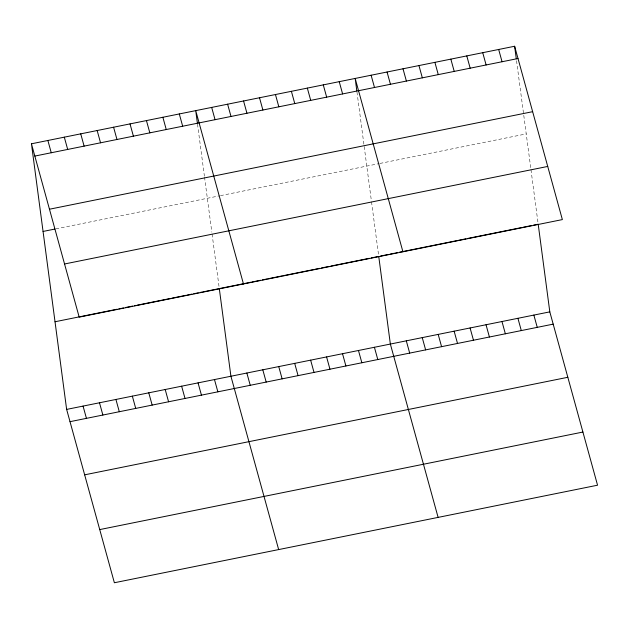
<?xml version="1.0" encoding="UTF-8"?>
<svg xmlns="http://www.w3.org/2000/svg" width="629" height="629" viewBox="0 0 629 629"><rect width="100%" height="100%" fill="white"/><g stroke="black" fill="none" stroke-linecap="round" stroke-linejoin="round"><path stroke-width="0.47" stroke-dasharray="3.15 2.36" d="M55.839 228.87L219.529 195.823M220.472 195.635L378.98 163.634M379.916 163.446L526.229 133.906M516.535 60.706L530.719 167.77M530.97 169.657L538.07 223.271M356.957 91.928L371.275 199.959M371.519 201.846L378.627 255.46M197.514 124.117L204.401 176.136M204.535 177.095L211.824 232.148M212.075 234.035L219.049 286.714"/><path stroke-width="0.94" d="M31.45 143.797L514.624 46.255L562.365 219.592L79.191 317.134L31.45 143.797L66.635 409.408L114.376 582.745L597.55 485.203L549.809 311.866L538.196 224.215L533.502 225.158M34.831 156.071L517.997 58.528M49.471 209.221L532.645 111.679M43.063 231.448L54.927 229.05M64.551 263.983L547.725 166.441M55.022 321.757L117.08 309.224M118.912 308.863L120.737 308.493M121.649 308.304L123.473 307.935M125.297 307.565L132.601 306.095M134.425 305.725L136.249 305.356M137.161 305.175L170.019 298.539M171.843 298.17L186.443 295.221M187.356 295.04L191.924 294.12M193.748 293.751L198.308 292.831M200.132 292.461L201.964 292.092M202.876 291.911L251.191 282.154M252.127 281.965L260.571 280.259M262.442 279.881L267.136 278.938M268.072 278.749L282.146 275.903M283.081 275.714L298.091 272.687M299.027 272.499L314.028 269.471M314.972 269.283L319.658 268.331M321.537 267.954L329.038 266.437M330.917 266.059L369.372 258.299M371.244 257.921L378.744 256.404L390.357 344.055L438.106 517.392M380.624 256.027L388.124 254.509M390.004 254.132L394.69 253.188M395.633 252.992L397.504 252.614M399.384 252.237L425.644 246.938M426.58 246.749L441.589 243.714M442.525 243.525L457.535 240.498M458.47 240.309L465.971 238.792M467.85 238.415L522.251 227.431M523.186 227.242L531.631 225.544M66.635 409.408L549.809 311.866M70.016 421.674L553.182 324.139M84.656 474.832L567.83 377.29M99.736 529.587L582.91 432.052M498.679 49.479L502.06 61.752M482.734 52.694L486.115 64.968M466.789 55.918L470.17 68.184M533.864 315.082L537.245 327.355M450.844 59.134L454.224 71.407M517.919 318.305L521.299 330.571M434.898 62.35L438.279 74.623M501.973 321.521L505.354 333.795M418.953 65.573L422.334 77.839M486.028 324.745L489.409 337.01M403.008 68.789L406.389 81.062M470.083 327.961L473.464 340.234M387.063 72.013L390.444 84.278M454.138 331.176L457.519 343.45M371.118 75.228L374.499 87.502M438.193 334.4L441.574 346.665M402.922 251.781L355.173 78.444L356.832 90.969M422.248 337.616L425.629 349.889M339.228 81.668L342.608 93.933M406.303 340.832L409.683 353.105M323.282 84.884L326.663 97.157M307.337 88.107L310.718 100.373M374.412 347.271L377.793 359.544M291.392 91.323L294.773 103.596M358.467 350.495L361.848 362.76M275.455 94.539L278.828 106.812M342.522 353.71L345.903 365.984M259.51 97.762L262.891 110.028M326.577 356.926L329.958 369.199M243.565 100.978L246.945 113.251M310.64 360.15L314.013 372.423M227.619 104.194L231 116.467M294.694 363.365L298.067 375.639M211.674 107.417L215.055 119.691M278.749 366.589L282.13 378.855M243.47 283.97L195.729 110.633L197.388 123.158M262.804 369.805L266.185 382.078M179.296 113.951L182.677 126.225M246.859 373.021L250.24 385.294M162.872 117.269L166.253 129.543M278.655 549.581L230.914 376.244L219.301 288.593M146.447 120.587L149.828 132.853M214.481 379.562L217.862 391.828M130.014 123.897L133.395 136.171M198.056 382.872L201.437 395.146M113.59 127.215L116.97 139.489M181.632 386.19L185.012 398.464M97.165 130.533L100.538 142.807M165.199 389.508L168.58 401.782M80.732 133.851L84.113 146.125M148.774 392.826L152.155 405.092M64.307 137.169L67.688 149.435M132.349 396.144L135.722 408.41M47.875 140.479L51.256 152.753M115.917 399.454L119.298 411.728M99.492 402.772L102.873 415.046M83.059 406.09L86.44 418.364M514.624 46.255L516.283 58.78"/></g></svg>
